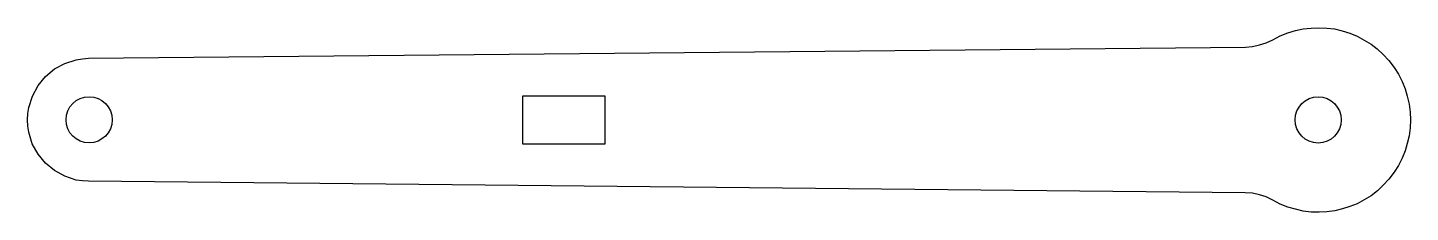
# Model space of a CAD drawing. Header units: millimetres. Extents: x 0 to 90, y 0 to 12.
import ezdxf

# ---------------------------------------------------------------- set-up
doc = ezdxf.new("R2010")
doc.units = ezdxf.units.MM
doc.layers.add('CORTE', color=7, linetype='Continuous')

msp = doc.modelspace()

# ---------------------------------------------------------------- linework, layer by layer
at = {"layer": 'CORTE'}
for points in [[(79.24, 1.26), (3.96, 2.02), (3.56, 2.04), (3.16, 2.1), (2.42, 2.34), (1.74, 2.72), (1.16, 3.2), (0.68, 3.78), (0.3, 4.46), (0.08, 5.22), (0.02, 5.6), (0, 6.02), (0.02, 6.42), (0.08, 6.82), (0.32, 7.56), (0.68, 8.24), (1.16, 8.82), (1.74, 9.32), (2.42, 9.68), (3.16, 9.92), (3.56, 9.98), (3.96, 10.02), (79.26, 10.74), (79.72, 10.78), (80.18, 10.88), (80.62, 11.02), (81.04, 11.22), (81.52, 11.46), (82.02, 11.66), (82.52, 11.82), (83.02, 11.92), (83.54, 11.98), (84.04, 12), (84.56, 11.98), (85.06, 11.92), (85.56, 11.8), (86.06, 11.64), (86.54, 11.44), (87, 11.2), (87.44, 10.92), (87.84, 10.62), (88.24, 10.26), (88.6, 9.86), (88.94, 9.42), (89.22, 8.98), (89.46, 8.5), (89.66, 8.02), (89.8, 7.54), (89.92, 7.04), (89.98, 6.52), (90, 6.02), (89.98, 5.5), (89.92, 4.98), (89.8, 4.48), (89.66, 4), (89.46, 3.52), (89.22, 3.04), (88.94, 2.6), (88.6, 2.16), (88.24, 1.76), (87.86, 1.4), (87.44, 1.08), (87, 0.8), (86.54, 0.56), (86.06, 0.38), (85.58, 0.22), (85.08, 0.1), (84.56, 0.04), (84.06, 0), (83.54, 0.02), (83.02, 0.08), (82.52, 0.2), (82.02, 0.34), (81.52, 0.54), (81.04, 0.78), (80.62, 1), (80.18, 1.14), (79.72, 1.24)], [(32.2, 6.02), (32.2, 4.46), (37.58, 4.46), (37.58, 6.02), (37.58, 7.56), (32.2, 7.56)]]:
    msp.add_lwpolyline(points, close=True, dxfattribs=at)
for centre in [(4, 6.015), (84, 6.005)]:
    msp.add_circle(centre, 1.5, dxfattribs=at)

doc.saveas('drawing.dxf')
